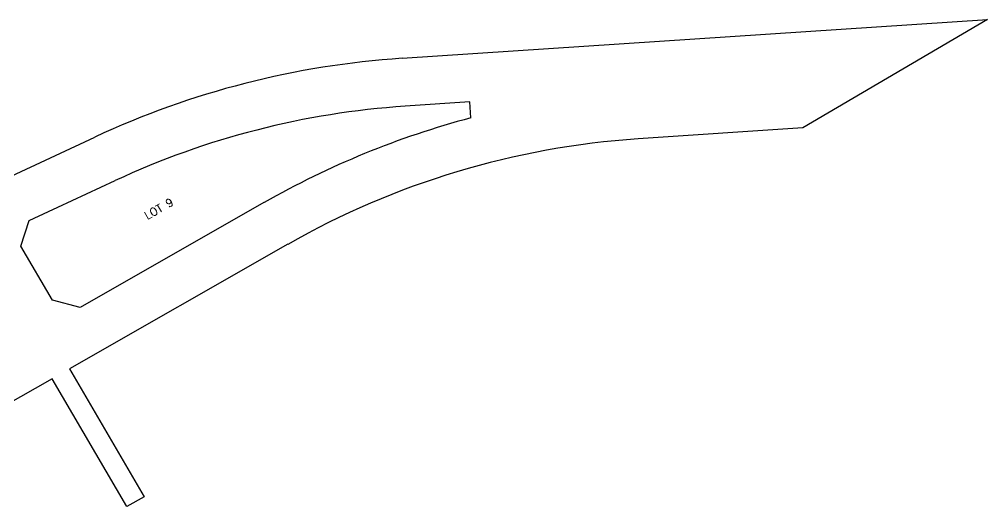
# Model space of a CAD drawing. Header units: feet. Extents: x 23 to 2149517, y -26 to 355304.
# Drawn here: x 2140245 to 2141455, y 336685 to 337293 of the extents above; entities that cross this region are included whole.
import ezdxf

# ---------------------------------------------------------------- set-up
doc = ezdxf.new("R2010")
doc.units = ezdxf.units.FT
doc.header["$MEASUREMENT"] = 0
for name, color, linetype in [('A-EC-CURLEX-MATTING', 6, 'Continuous'), ('xhpc023-pt$0$xHPC007pt_PHASE1-AMENDED PLT$0$V-ADJC-SUBD-E', 6, 'Continuous'), ('xhpc023-pt$0$xHPC007pt_PHASE1-AMENDED PLT$0$V-ADJC-SUBD-TEXT-E', 6, 'Continuous')]:
    doc.layers.add(name, color=color, linetype=linetype)
doc.styles.add('xhpc023-pt$0$xHPC007pt_PHASE1-AMENDED PLT$0$L100', font='simplex', dxfattribs={"height": 10})

# ---------------------------------------------------------------- blocks, each defined once
blk = doc.blocks.new('xhpc023-pt')
at = {"layer": 'xhpc023-pt$0$xHPC007pt_PHASE1-AMENDED PLT$0$V-ADJC-SUBD-E'}
for p, q in [((2140723.3, 337244.6), (2141454.8, 337293.2)), ((2141454.8, 337293.2), (2141223.8, 337157.6)), ((2140807.8, 337190), (2140727.3, 337184.7)), ((2140809.2, 337170.1), (2140807.8, 337190)), ((2140234.9, 337097.5), (2140339.6, 337146.2)), ((2141223.8, 337157.6), (2141018.3, 337143.9)), ((2140257.3, 337041.8), (2140364.9, 337091.8)), ((2140550.8, 337064.3), (2140321, 336933.2)), ((2140247.2, 337009.8), (2140257.3, 337041.8)), ((2140247.2, 337009.8), (2140257.3, 337041.8)), ((2140286.7, 336942.4), (2140247.2, 337009.8)), ((2140286.7, 336942.4), (2140247.2, 337009.8)), ((2140580.6, 337012.2), (2140307.9, 336856.6)), ((2140321, 336933.2), (2140286.7, 336942.4)), ((2140321, 336933.2), (2140286.7, 336942.4)), ((2140307.9, 336856.6), (2140401.3, 336697)), ((2140307.9, 336856.6), (2140401.3, 336697)), ((2140286.2, 336844.3), (2140225.5, 336809.6)), ((2140286.2, 336844.3), (2140225.5, 336809.6)), ((2140379.6, 336684.6), (2140286.2, 336844.3)), ((2140379.6, 336684.6), (2140286.2, 336844.3)), ((2140401.3, 336697), (2140379.6, 336684.6)), ((2140401.3, 336697), (2140379.6, 336684.6))]:
    blk.add_line(p, q, dxfattribs=at)
for centre, radius, start, end in [((2140794.9, 336166.9), 1080, 93.8024, 114.9387), ((2140794.9, 336166.9), 1020, 93.8024, 114.9387), ((2141085.9, 336126.1), 1080, 104.8463, 119.6976), ((2141085.9, 336126.1), 1020, 93.8024, 119.6976)]:
    blk.add_arc(centre, radius, start, end, dxfattribs=at)
at = {"layer": 'xhpc023-pt$0$xHPC007pt_PHASE1-AMENDED PLT$0$V-ADJC-SUBD-TEXT-E', "insert": (2140417.1, 337061), "char_height": 10, "width": 285.325, "attachment_point": 2, "rotation": 29.6975, "style": 'xhpc023-pt$0$xHPC007pt_PHASE1-AMENDED PLT$0$L100'}
blk.add_mtext('LOT 9', dxfattribs=at)

msp = doc.modelspace()

# ---------------------------------------------------------------- block references
at = {"layer": 'A-EC-CURLEX-MATTING'}
msp.add_blockref('xhpc023-pt', (0, 0), dxfattribs=at)

doc.saveas('drawing.dxf')
